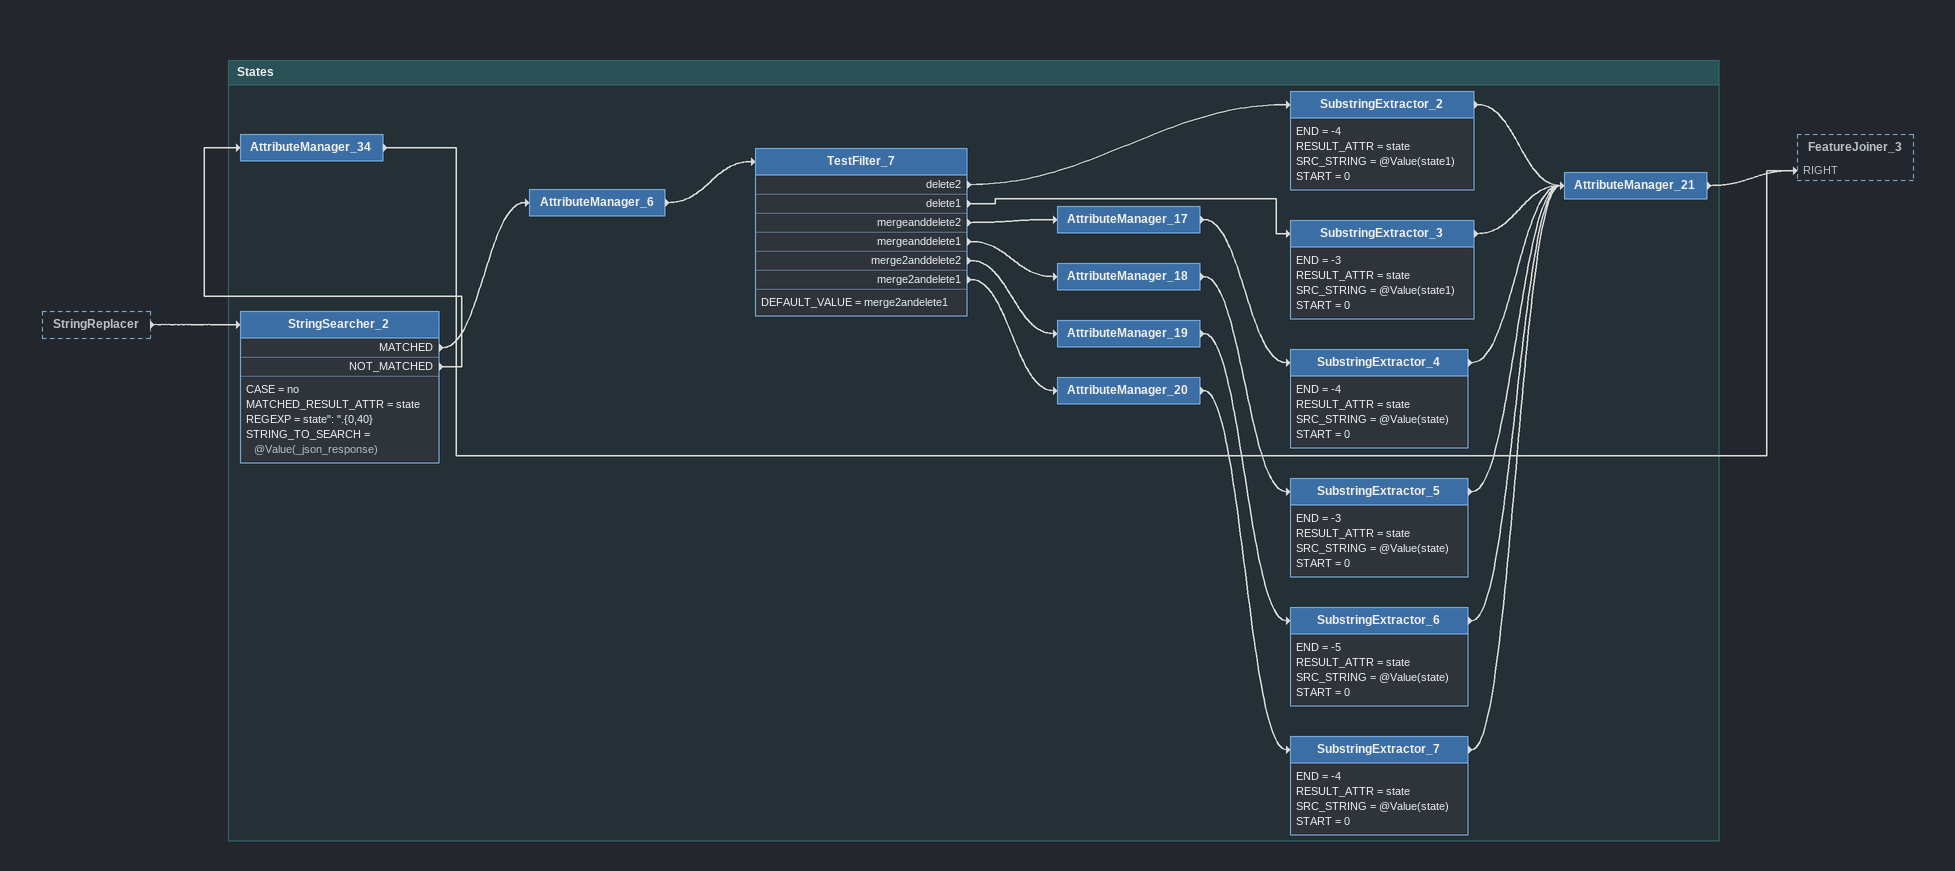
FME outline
StringReplacer [outside]
    -> StringSearcher_2

Bookmark: States
StringSearcher_2
    CASE = no
    MATCHED_RESULT_ATTR = state
    REGEXP = state": ".{0,40}
    STRING_TO_SEARCH = @Value(_json_response)
    MATCHED -> AttributeManager_6
    NOT_MATCHED -> AttributeManager_34
AttributeManager_34
    -> FeatureJoiner_3 [RIGHT]
AttributeManager_6
    -> TestFilter_7
TestFilter_7
    DEFAULT_VALUE = merge2andelete1
    delete2 -> SubstringExtractor_2
    delete1 -> SubstringExtractor_3
    mergeanddelete2 -> AttributeManager_17
    mergeanddelete1 -> AttributeManager_18
    merge2anddelete2 -> AttributeManager_19
    merge2andelete1 -> AttributeManager_20
SubstringExtractor_2
    END = -4
    RESULT_ATTR = state
    SRC_STRING = @Value(state1)
    START = 0
    -> AttributeManager_21
SubstringExtractor_3
    END = -3
    RESULT_ATTR = state
    SRC_STRING = @Value(state1)
    START = 0
    -> AttributeManager_21
AttributeManager_17
    -> SubstringExtractor_4
SubstringExtractor_4
    END = -4
    RESULT_ATTR = state
    SRC_STRING = @Value(state)
    START = 0
    -> AttributeManager_21
AttributeManager_18
    -> SubstringExtractor_5
SubstringExtractor_5
    END = -3
    RESULT_ATTR = state
    SRC_STRING = @Value(state)
    START = 0
    -> AttributeManager_21
AttributeManager_19
    -> SubstringExtractor_6
SubstringExtractor_6
    END = -5
    RESULT_ATTR = state
    SRC_STRING = @Value(state)
    START = 0
    -> AttributeManager_21
AttributeManager_20
    -> SubstringExtractor_7
SubstringExtractor_7
    END = -4
    RESULT_ATTR = state
    SRC_STRING = @Value(state)
    START = 0
    -> AttributeManager_21
AttributeManager_21
    -> FeatureJoiner_3 [RIGHT]
